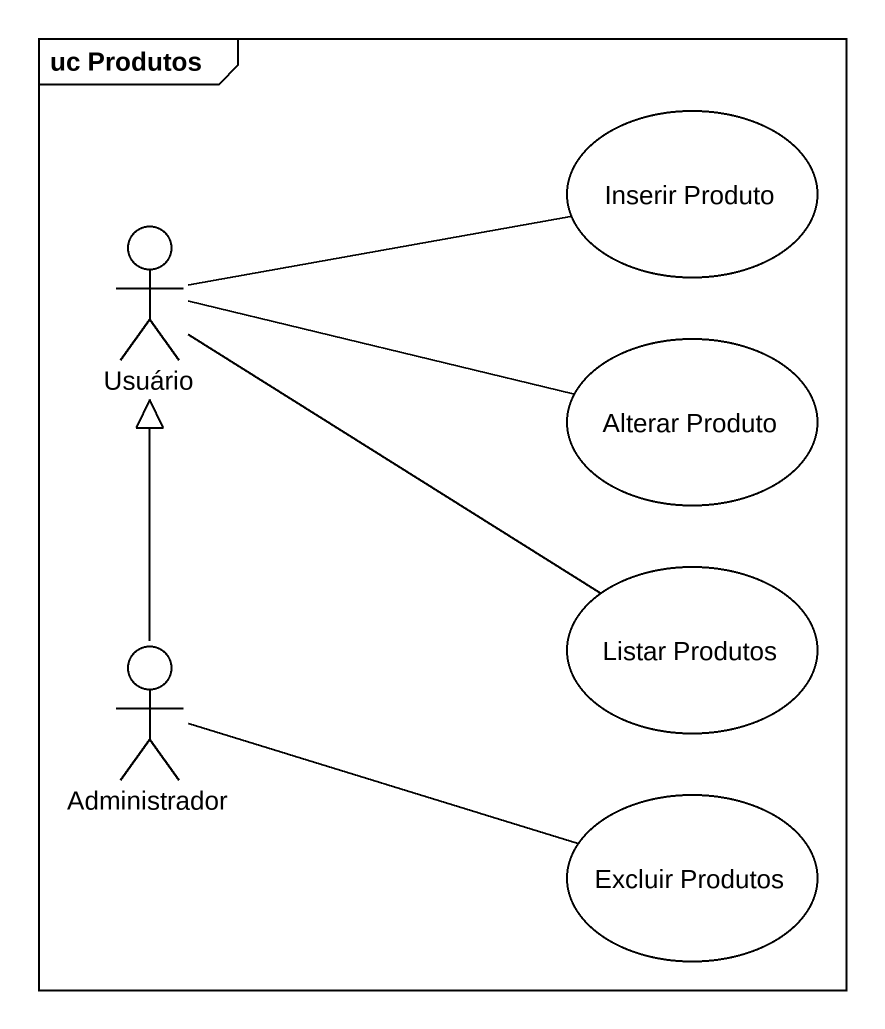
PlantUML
@startuml
mainframe uc Produtos
usecase "Inserir Produto" as Inserir_Produto
actor Usuário
usecase "Alterar Produto" as Alterar_Produto
usecase "Listar Produtos" as Listar_Produtos
actor Administrador
usecase "Excluir Produtos" as Excluir_Produtos
Usuário -right- Inserir_Produto
Usuário -right- Alterar_Produto
Usuário -right- Listar_Produtos
Administrador -up-|> Usuário
Administrador -right- Excluir_Produtos
@enduml
